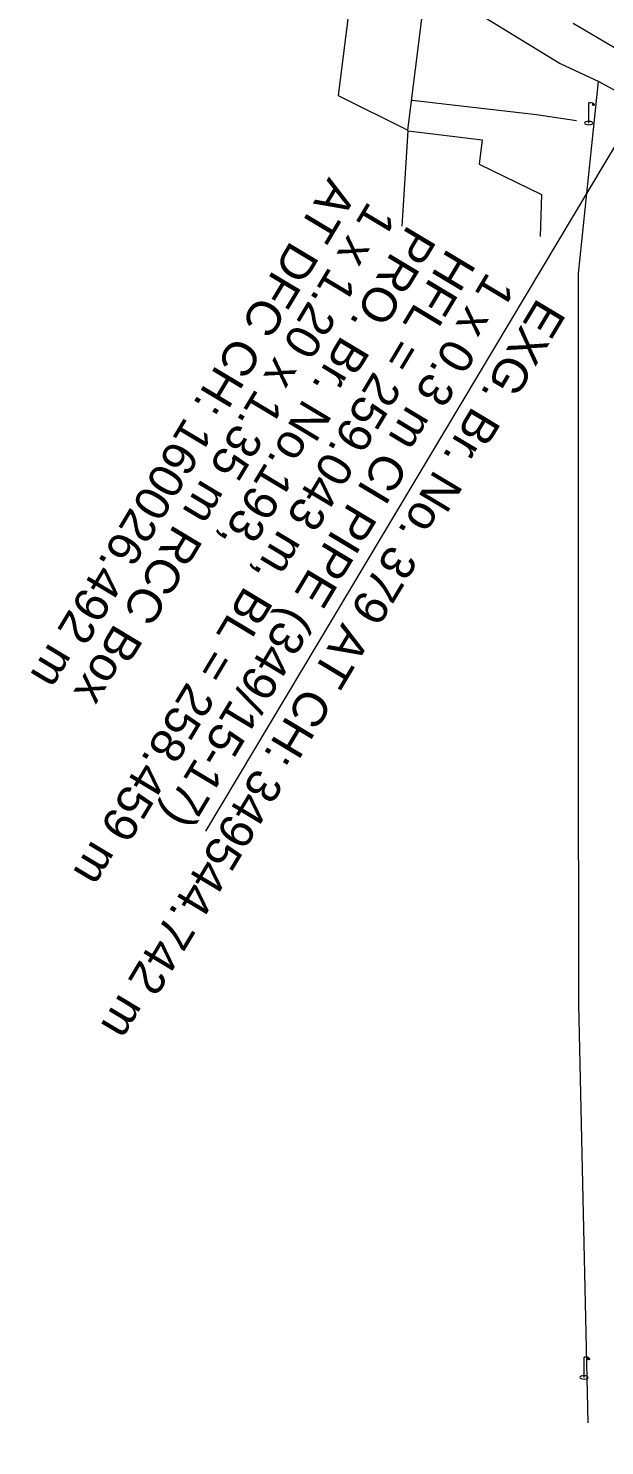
# Model space of a CAD drawing. Header units: metres. Extents: x 593168 to 611286, y 3401475 to 3412398.
# Drawn here: x 603015.6 to 603058.1, y 3406301.7 to 3406406.2 of the extents above; entities that cross this region are included whole.
import ezdxf

# ---------------------------------------------------------------- set-up
doc = ezdxf.new("R2010")
doc.units = ezdxf.units.M
doc.header["$MEASUREMENT"] = 0
for name, color, linetype, lineweight in [('BRIDGE DETAILS PLAN', 7, 'Continuous', 0), ('Building Under Cons.', 251, 'Continuous', 0), ('Compound Wall', 251, 'Continuous', 0), ('Lamp_Post', 251, 'Continuous', 0), ('Residential Building Pucca', 251, 'Continuous', 0), ('Subroad Edge', 34, 'Continuous', 0)]:
    doc.layers.add(name, color=color, linetype=linetype, lineweight=lineweight)
doc.styles.add('Style-Arial', font='arial_0.ttf')

# ---------------------------------------------------------------- blocks, each defined once
blk = doc.blocks.new('LP')
for points in [[(0, 0), (0, 1.5)], [(0.25, 1.35), (0.44, 1.35)]]:
    blk.add_lwpolyline(points)
for centre, radius, start, end in [((0.07, 0.99), 0.519, 57.6425, 97.3165), ((0.34, 1.33), 0.094, 11.7012, 168.0476)]:
    blk.add_arc(centre, radius, start, end)
blk.add_ellipse((0.35, 1.36), major_axis=(0.0017, 0.0438), ratio=0.461056, start_param=1.74022, end_param=4.575836)
at = {"extrusion": (0, 0, -1)}
blk.add_ellipse((0, 0.01), major_axis=(0.308, 0), ratio=0.400495, dxfattribs=at)

msp = doc.modelspace()

# ---------------------------------------------------------------- linework, layer by layer
at = {"layer": 'BRIDGE DETAILS PLAN', "lineweight": 13, "flags": 128}
msp.add_lwpolyline([(603073.4736, 3406421.9919), (603028.6878, 3406347.0137)], dxfattribs=at)
at = {"layer": 'Building Under Cons.'}
msp.add_polyline3d([(603043.5956, 3406398.6802, 263.265), (603044.7393, 3406407.6539, 261.3885), (603039.6265, 3406410.4037, 261.1946), (603038.4584, 3406401.239, 261.1946)], close=True, dxfattribs=at)
at = {"layer": 'Compound Wall'}
msp.add_polyline3d([(603043.9087, 3406400.8852, 261.3245), (603053.0715, 3406399.832, 261.3645), (603056.0212, 3406399.3875, 261.3985)], dxfattribs=at)
at = {"layer": 'Residential Building Pucca'}
msp.add_polyline3d([(603043.1835, 3406391.6027, 263.257), (603043.6322, 3406398.638, 263.257), (603049.0822, 3406397.9753, 262.5742), (603048.8484, 3406396.1617, 262.6411), (603053.4586, 3406393.9272, 263.4969), (603053.3586, 3406390.8484, 262.8731)], dxfattribs=at)
at = {"layer": 'Subroad Edge'}
for points in [[(602589.5753, 3406614.3641, 259.0282), (602601.2587, 3406645.2444, 258.9532), (602607.3759, 3406658.802, 258.8333), (602612.4933, 3406662.2959, 258.8143), (602619.2764, 3406662.417, 258.8043), (602642.5172, 3406649.9654, 258.8562), (602675.3494, 3406630.4494, 258.9162), (602717.6946, 3406605.1838, 258.9192), (602759.9138, 3406580.2427, 259.0152), (602800.1633, 3406556.0018, 259.0162), (602816.2104, 3406543.7941, 258.7513), (602830.625, 3406537.9318, 258.9732), (602864.1382, 3406518.2345, 259.1412), (602896.7822, 3406498.7429, 259.1452), (602929.6663, 3406479.106, 259.1212), (602965.8403, 3406457.5296, 259.2491), (602999.7118, 3406436.8988, 259.2451), (603021.817, 3406423.8507, 259.1682), (603039.6423, 3406412.8949, 259.3201), (603054.836, 3406403.5931, 259.3761)], [(603055.7915, 3406406.5664, 259.3051), (603096.4437, 3406382.6369, 259.3091), (603121.6494, 3406368.0778, 259.5151), (603147.3935, 3406351.3238, 259.5251), (603182.9396, 3406330.1368, 259.614), (603231.3953, 3406301.7185, 259.625), (603274.5255, 3406276.2392, 259.673), (603306.1859, 3406256.799, 259.612), (603339.3885, 3406237.5874, 259.764)], [(603054.836, 3406403.5931, 259.3761), (603057.6661, 3406402.2503, 259.3511), (603061.6013, 3406400.1068, 259.3901), (603096.6194, 3406379.0409, 259.3851), (603118.8428, 3406364.5883, 259.6), (603146.5408, 3406348.665, 259.613), (603182.0762, 3406327.8396, 259.643), (603228.8123, 3406299.4487, 259.712), (603266.1722, 3406276.7716, 259.633), (603270.6954, 3406273.7738, 259.622), (603272.3598, 3406272.9489, 259.699), (603305.1632, 3406254.143, 259.64), (603338.3658, 3406234.9314, 259.792), (603374.1318, 3406213.4159, 259.778)], [(603056.8884, 3406303.4285, 259.651), (603056.2113, 3406334.2814, 259.626), (603056.1843, 3406355.4654, 259.635), (603056.1735, 3406388.1121, 259.631), (603057.6592, 3406402.2526, 259.3521)]]:
    msp.add_polyline3d(points, dxfattribs=at)

# ---------------------------------------------------------------- block references
at = {"layer": 'Lamp_Post', "xscale": 0.999707826989537, "yscale": 0.999707826989537, "zscale": 0.999707826989537}
for p in [(603056.9298, 3406399.1925, 264.0167), (603056.587, 3406306.7677, 264.5136)]:
    msp.add_blockref('LP', p, dxfattribs=at)

# ---------------------------------------------------------------- texts
at = {"layer": 'BRIDGE DETAILS PLAN', "color": 10, "style": 'Style-Arial'}
for s, p in [('AT DFC CH: 160026.492 m ', (603037.7924, 3406395.2642)), ('1 x 1.20 x 1.35 m RCC Box', (603040.7134, 3406393.5276)), ('PRO. Br. No.193, ', (603043.6345, 3406391.7909))]:
    msp.add_text(s, height=2.5, rotation=239, dxfattribs=at).set_placement(p)
at = {"layer": 'BRIDGE DETAILS PLAN', "style": 'Style-Arial'}
for s, p in [('HFL = 259.043 m, BL = 258.459 m ', (603046.5556, 3406390.0543)), ('1 x 0.3 m CI PIPE (349/15-17) ', (603049.4766, 3406388.3177)), ('EXG. Br. No. 379 AT CH: 349544.742 m', (603053.1849, 3406386.4006))]:
    msp.add_text(s, height=2.5, rotation=239, dxfattribs=at).set_placement(p)

doc.saveas('drawing.dxf')
